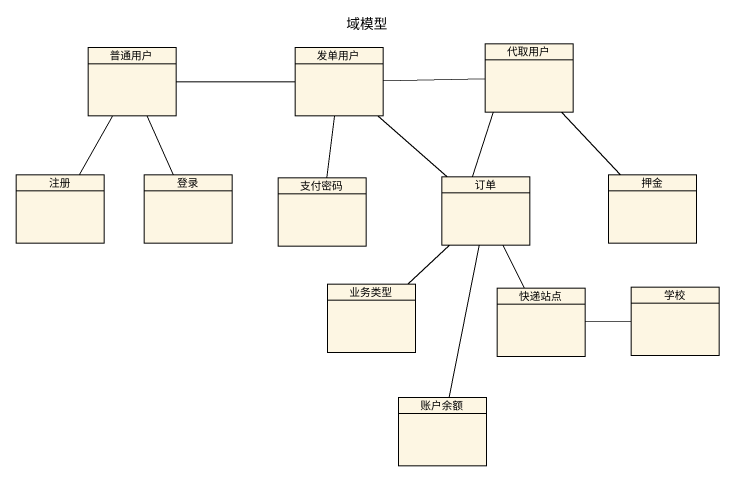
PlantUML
@startuml
title 域模型
hide circle
hide empty members
class 代取用户
class 普通用户
class 发单用户
class 注册
class 登录
class 订单
class 押金
class 支付密码
class 业务类型
class 快递站点
class 学校
class 账户余额
代取用户 -- 订单
普通用户 -right- 发单用户
普通用户 -- 注册
发单用户 -right- 代取用户
发单用户 -- 订单
登录 -up- 普通用户
押金 -up- 代取用户
支付密码 -up- 发单用户
业务类型 -up- 订单
快递站点 -up- 订单
学校 -left- 快递站点
账户余额 -up- 订单
@enduml
